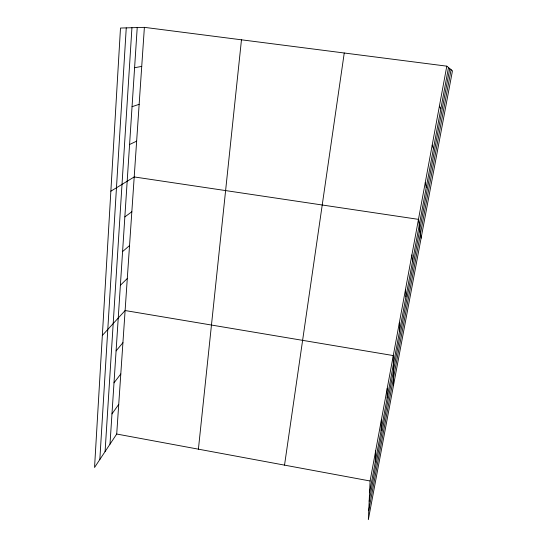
<?xml version="1.0" encoding="UTF-8"?>
<svg xmlns="http://www.w3.org/2000/svg" width="547" height="547" viewBox="0 0 547 547"><rect width="100%" height="100%" fill="white"/><g stroke="black" fill="none" stroke-linecap="round" stroke-linejoin="round"><path stroke-width="0.82" d="M387.139 397.997L387.242 388.254M381.115 430.455L381.368 420.021M375.263 461.996L375.652 450.919M446.796 66.16L370.093 480.984L368.343 519.65L452.458 70.823L446.796 66.16L144.387 27.35L120.49 28.047L94.542 467.487L116.709 434.031L144.387 27.35M99.828 459.514L126.254 27.876M105.079 451.59L131.936 27.712M109.995 444.171L137.222 27.555M198.404 449.169L241.466 39.808M284.529 465.128L344.248 52.997M369.567 492.669L448.492 67.554M369.177 501.243L449.743 68.587M368.76 510.413L451.09 69.695M111.971 413.922L118.733 404.383M114.002 382.845L120.805 373.943M116.094 350.901L122.931 342.675M102.344 335.414L125.119 310.539L393.286 355.577L393.491 385.478M120.381 285.274L127.301 278.498M122.583 251.572L129.536 245.576M124.846 216.906L131.841 211.737M110.856 191.197L134.206 176.941L418.469 219.361L421.081 238.26M129.577 144.511L136.647 141.147M132.053 106.692L139.15 104.32M134.596 67.725L141.735 66.399M116.709 434.031L370.093 480.984M439.391 106.221L440.834 108.791M432.205 145.078L433.415 148.743M425.238 182.773L426.229 187.471M411.898 254.895L412.486 261.48M405.518 289.411L405.922 296.857M399.317 322.962L399.542 331.208"/></g></svg>
